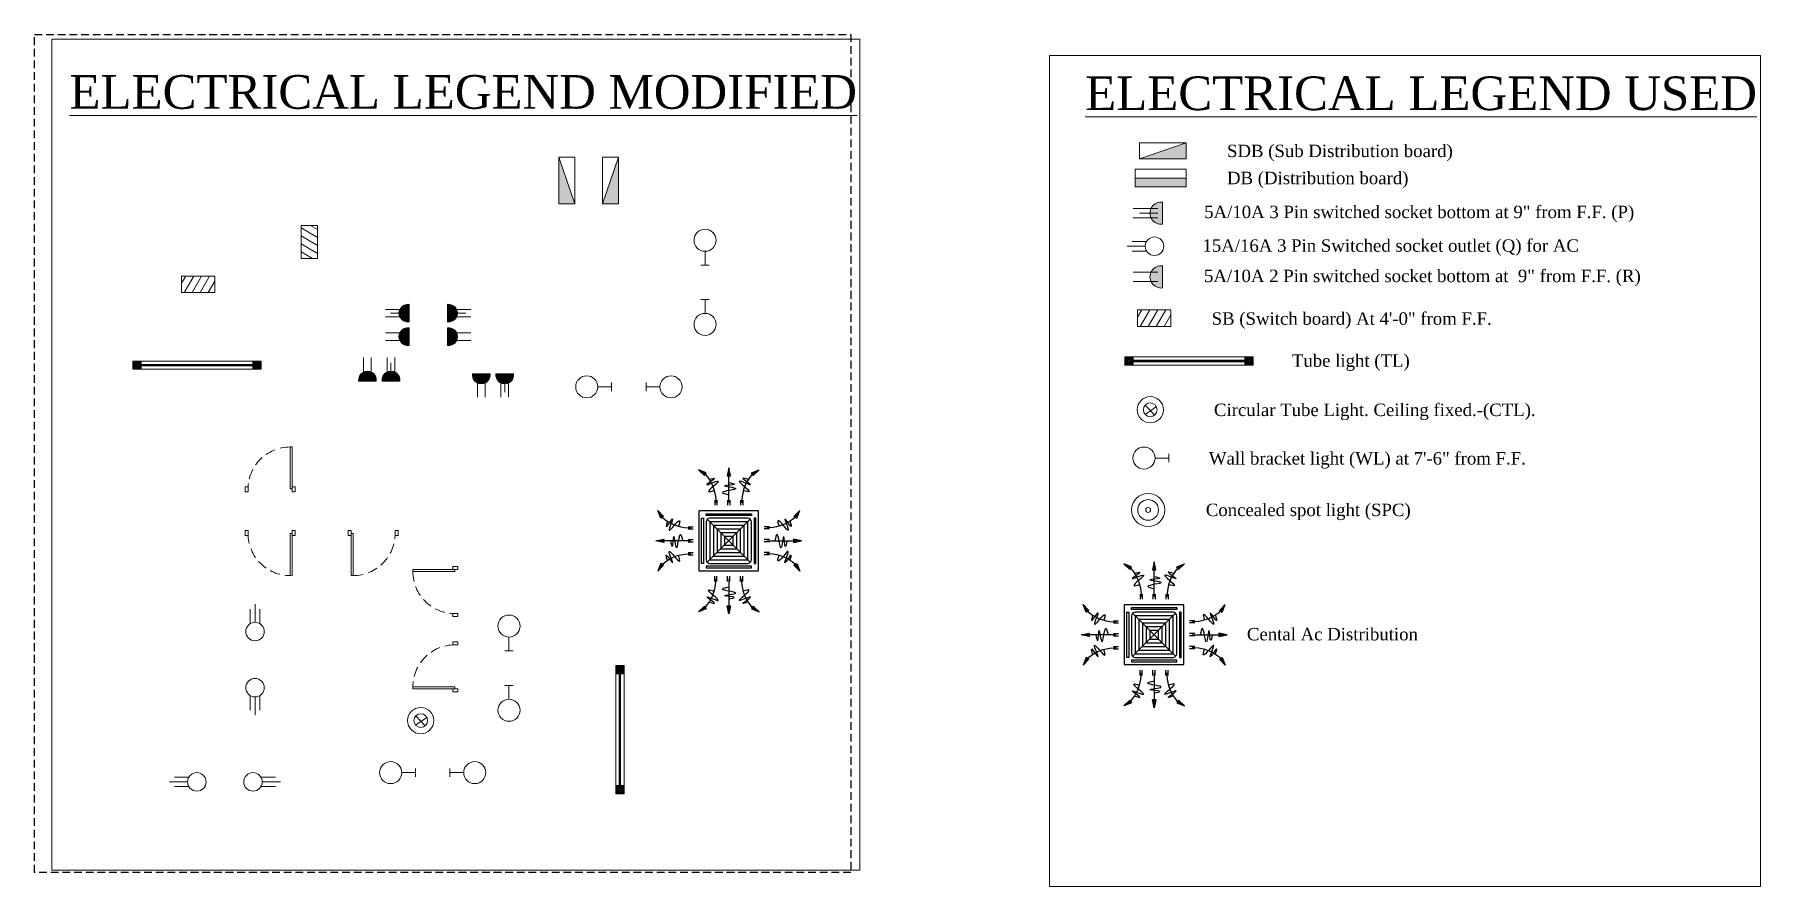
# Model space of a CAD drawing. Header units: inches. Extents: x 845 to 17085, y 908 to 10810.
# Drawn here: x 949 to 1782, y 3788 to 4200 of the extents above; entities that cross this region are included whole.
import ezdxf

# ---------------------------------------------------------------- set-up
doc = ezdxf.new("R2010")
doc.units = ezdxf.units.IN
doc.header["$LTSCALE"] = 15
doc.header["$MEASUREMENT"] = 0
for name, pattern in [('CONTINUA', [0]), ('DASHED2', [0.375, 0.25, -0.125]), ('HIDDEN', [0.375, 0.25, -0.125])]:
    doc.linetypes.add(name, pattern=pattern)
for name, color, linetype in [('AIR', 7, 'Continuous'), ('AIR-00', 8, 'Continuous'), ('AIR-01', 105, 'Continuous'), ('AIR-02', 2, 'Continuous'), ('AIR-04', 40, 'Continuous'), ('DB cable', 141, 'HIDDEN')]:
    doc.layers.add(name, color=color, linetype=linetype)
for name, color, linetype, lineweight in [('E. Fixture', 6, 'Continuous', 20), ('ETEXT', 152, 'Continuous', 5), ('HATCH', 251, 'Continuous', 5), ('humans', 7, 'Continuous', 15), ('WIND & DOOR', 160, 'Continuous', 9), ('window and door', 170, 'Continuous', 9)]:
    doc.layers.add(name, color=color, linetype=linetype, lineweight=lineweight)
doc.styles.add('JASIM', font='times.ttf')

# ---------------------------------------------------------------- blocks, each defined once
blk = doc.blocks.new('C')
at = {"layer": 'E. Fixture'}
blk.add_hatch(color=256, dxfattribs=at).paths.add_polyline_path([(27131.11, -3595.1), (27140.34, -3595.1), (27140.34, -3591.94)])
blk.add_line((27140.34, -3591.94), (27131.11, -3595.1), dxfattribs=at)
blk.add_lwpolyline([(27131.11, -3591.94), (27140.34, -3591.94), (27140.34, -3595.1), (27131.11, -3595.1), (27131.11, -3591.94)], dxfattribs=at)
blk = doc.blocks.new('2')
at = {"layer": 'E. Fixture'}
blk.add_hatch(color=256, dxfattribs=at).paths.add_polyline_path([(27131.11, -3604.57), (27131.11, -3606.15), (27140.34, -3606.15), (27140.34, -3604.57)])
blk.add_line((27140.34, -3604.57), (27131.11, -3604.57), dxfattribs=at)
blk.add_lwpolyline([(27131.11, -3602.99), (27140.34, -3602.99), (27140.34, -3606.15), (27131.11, -3606.15), (27131.11, -3602.99)], dxfattribs=at)
blk = doc.blocks.new('05')
at = {"layer": 'E. Fixture'}
blk.add_hatch(color=256, dxfattribs=at).paths.add_polyline_path([(27124.32, -3822.56), (27124.32, -3814.56, 1.138442)])
for p, q in [((27122.65, -3816.83), (27113.67, -3816.83)), ((27124.32, -3822.56), (27124.32, -3814.56)), ((27122.65, -3820.28), (27113.67, -3820.28)), ((27122.65, -3818.56), (27115.97, -3818.56))]:
    blk.add_line(p, q, dxfattribs=at)
blk.add_arc((27123.8, -3818.56), 4.03, 82.59172, 277.40828, dxfattribs=at)
blk = doc.blocks.new('10')
at = {"layer": 'E. Fixture'}
blk.add_hatch(color=256, dxfattribs=at).paths.add_polyline_path([(27132.13, -3831.38), (27132.13, -3823.38, 1.138442)])
for p, q in [((27132.13, -3831.38), (27132.13, -3823.38)), ((27130.46, -3825.65), (27121.48, -3825.65)), ((27130.46, -3829.1), (27121.48, -3829.1))]:
    blk.add_line(p, q, dxfattribs=at)
blk.add_arc((27131.61, -3827.38), 4.03, 82.59172, 277.40828, dxfattribs=at)
blk = doc.blocks.new('oo')
at = {"layer": 'E. Fixture', "lineweight": 15}
for p, q in [((755.23, 589.1), (809.18, 589.1)), ((755.23, 589.03), (809.18, 589.03)), ((755.23, 588.97), (809.18, 588.97)), ((755.23, 588.9), (809.18, 588.9)), ((755.23, 588.77), (809.18, 588.77)), ((755.23, 588.63), (809.18, 588.63)), ((755.23, 588.57), (809.18, 588.57)), ((755.23, 588.5), (809.18, 588.5)), ((755.23, 588.43), (809.18, 588.43)), ((755.23, 588.43), (809.18, 588.43))]:
    blk.add_line(p, q, dxfattribs=at)
at = {"layer": 'E. Fixture', "color": 5, "lineweight": 15}
blk.add_lwpolyline([(751.23, 590.77), (813.18, 590.77), (813.18, 586.76), (751.23, 586.76), (751.23, 590.77)], dxfattribs=at)
at = {"layer": 'HATCH', "lineweight": 15}
for points in [[(751.23, 590.77), (755.23, 590.77), (755.23, 586.76), (751.23, 586.76)], [(751.56, 590.43), (754.89, 590.43), (754.89, 587.1), (751.56, 587.1)], [(751.89, 590.1), (754.56, 590.1), (754.56, 587.43), (751.89, 587.43)], [(752.23, 589.77), (754.23, 589.77), (754.23, 587.76), (752.23, 587.76)], [(752.56, 589.43), (753.89, 589.43), (753.89, 588.1), (752.56, 588.1)], [(752.89, 589.1), (753.56, 589.1), (753.56, 588.43), (752.89, 588.43)], [(813.18, 590.77), (809.18, 590.77), (809.18, 586.76), (813.18, 586.76)], [(812.85, 590.43), (809.51, 590.43), (809.51, 587.1), (812.85, 587.1)], [(812.52, 590.1), (809.85, 590.1), (809.85, 587.43), (812.52, 587.43)], [(812.18, 589.77), (810.18, 589.77), (810.18, 587.76), (812.18, 587.76)], [(811.85, 589.43), (810.52, 589.43), (810.52, 588.1), (811.85, 588.1)], [(811.52, 589.1), (810.85, 589.1), (810.85, 588.43), (811.52, 588.43)]]:
    blk.add_lwpolyline(points, close=True, dxfattribs=at)
blk = doc.blocks.new('FCU-13000P (CASSETTE SPLIT)')
at = {"layer": 'AIR-00', "ltscale": 3}
for p, q in [((0, 0.523), (0, 1)), ((-0.193, 0.558), (-0.193, 0.487)), ((-0.162, 0.558), (-0.162, 0.487)), ((-0.016, 0.558), (-0.016, 0.487)), ((0.016, 0.558), (0.016, 0.487)), ((0.162, 0.558), (0.162, 0.487)), ((0.193, 0.558), (0.193, 0.487)), ((-0.523, 0), (-1, 0)), ((-0.558, 0.193), (-0.487, 0.193)), ((-0.558, 0.162), (-0.487, 0.162)), ((-0.558, 0.016), (-0.487, 0.016)), ((0.558, 0.193), (0.487, 0.193)), ((0.558, 0.162), (0.487, 0.162)), ((0.558, 0.016), (0.487, 0.016)), ((0.523, 0), (1, 0)), ((-0.558, -0.016), (-0.487, -0.016)), ((-0.558, -0.162), (-0.487, -0.162)), ((-0.558, -0.193), (-0.487, -0.193)), ((0.558, -0.016), (0.487, -0.016)), ((0.558, -0.162), (0.487, -0.162)), ((0.558, -0.193), (0.487, -0.193)), ((-0.193, -0.558), (-0.193, -0.487)), ((-0.162, -0.558), (-0.162, -0.487)), ((-0.016, -0.558), (-0.016, -0.487)), ((0, -0.523), (0, -1)), ((0.016, -0.558), (0.016, -0.487)), ((0.162, -0.558), (0.162, -0.487)), ((0.193, -0.558), (0.193, -0.487))]:
    blk.add_line(p, q, dxfattribs=at)
at = {"layer": 'AIR-00'}
for p, q in [((0.295, -0.295), (-0.295, 0.295)), ((0.295, 0.295), (-0.295, -0.295))]:
    blk.add_line(p, q, dxfattribs=at)
at = {"layer": 'AIR-00', "ltscale": 3}
for points in [[(-0.335, 0.895), (-0.311, 0.932), (-0.416, 0.973)], [(-0.022, 0.89), (0.022, 0.89), (0, 1)], [(0.335, 0.895), (0.311, 0.932), (0.416, 0.973)], [(-0.895, 0.335), (-0.932, 0.311), (-0.973, 0.416)], [(0.895, 0.335), (0.932, 0.311), (0.973, 0.416)], [(-0.89, 0.022), (-0.89, -0.022), (-1, 0)], [(0.89, 0.022), (0.89, -0.022), (1, 0)], [(-0.895, -0.335), (-0.932, -0.311), (-0.973, -0.416)], [(0.895, -0.335), (0.932, -0.311), (0.973, -0.416)], [(-0.335, -0.895), (-0.311, -0.932), (-0.416, -0.973)], [(-0.022, -0.89), (0.022, -0.89), (0, -1)], [(0.335, -0.895), (0.311, -0.932), (0.416, -0.973)]]:
    blk.add_lwpolyline(points, close=True, dxfattribs=at)
at = {"layer": 'AIR-00'}
for points in [[(-0.323, 0.914, -0.171809), (-0.178, 0.558), (-0.178, 0.522)], [(0.323, 0.914, 0.171809), (0.178, 0.558), (0.178, 0.522)], [(-0.914, 0.323, 0.171809), (-0.558, 0.178), (-0.522, 0.178)], [(0.914, 0.323, -0.171809), (0.558, 0.178), (0.522, 0.178)], [(-0.914, -0.323, -0.171809), (-0.558, -0.178), (-0.522, -0.178)], [(0.914, -0.323, 0.171809), (0.558, -0.178), (0.522, -0.178)], [(-0.323, -0.914, 0.171809), (-0.178, -0.558), (-0.178, -0.522)], [(0.323, -0.914, -0.171809), (0.178, -0.558), (0.178, -0.522)]]:
    blk.add_lwpolyline(points, format="xyb", dxfattribs=at)
for points in [[(-0.26, -0.26), (0.26, -0.26), (0.26, 0.26), (-0.26, 0.26)], [(-0.21, -0.21), (0.21, -0.21), (0.21, 0.21), (-0.21, 0.21)], [(-0.16, -0.16), (0.16, -0.16), (0.16, 0.16), (-0.16, 0.16)], [(-0.11, -0.11), (0.11, -0.11), (0.11, 0.11), (-0.11, 0.11)], [(-0.06, -0.06), (0.06, -0.06), (0.06, 0.06), (-0.06, 0.06)]]:
    blk.add_lwpolyline(points, close=True, dxfattribs=at)
at = {"layer": 'AIR-00', "ltscale": 3}
for points in [[(-0.268, 0.84), (-0.231, 0.852), (-0.134, 0.882), (-0.422, 0.704), (0.005, 0.903), (-0.358, 0.645), (-0.239, 0.678), (-0.199, 0.69)], [(0.268, 0.84), (0.231, 0.852), (0.134, 0.882), (0.422, 0.704), (-0.005, 0.903), (0.358, 0.645), (0.239, 0.678), (0.199, 0.69)], [(-0.84, 0.268), (-0.852, 0.231), (-0.882, 0.134), (-0.704, 0.422), (-0.903, -0.005), (-0.645, 0.358), (-0.678, 0.239), (-0.69, 0.199)], [(0.84, 0.268), (0.852, 0.231), (0.882, 0.134), (0.704, 0.422), (0.903, -0.005), (0.645, 0.358), (0.678, 0.239), (0.69, 0.199)], [(-0.84, -0.268), (-0.852, -0.231), (-0.882, -0.134), (-0.704, -0.422), (-0.903, 0.005), (-0.645, -0.358), (-0.678, -0.239), (-0.69, -0.199)], [(0.84, -0.268), (0.852, -0.231), (0.882, -0.134), (0.704, -0.422), (0.903, 0.005), (0.645, -0.358), (0.678, -0.239), (0.69, -0.199)], [(-0.268, -0.84), (-0.231, -0.852), (-0.134, -0.882), (-0.422, -0.704), (0.005, -0.903), (-0.358, -0.645), (-0.239, -0.678), (-0.199, -0.69)], [(0.268, -0.84), (0.231, -0.852), (0.134, -0.882), (0.422, -0.704), (-0.005, -0.903), (0.358, -0.645), (0.239, -0.678), (0.199, -0.69)]]:
    blk.add_open_spline(points, degree=3, knots=[0.0032834, 0.0032834, 0.0032834, 0.0032834, 0.0712567, 0.1924075, 0.3347111, 0.5062145, 0.5813292, 0.5813292, 0.5813292, 0.5813292], dxfattribs=at)
for points in [[(0, 0.8), (0.077, 0.776), (-0.058, 0.755), (0.098, 0.718), (-0.087, 0.663), (0, 0.631)], [(-0.8, 0), (-0.776, -0.077), (-0.755, 0.058), (-0.718, -0.098), (-0.663, 0.087), (-0.631, 0)], [(0.8, 0), (0.776, -0.077), (0.755, 0.058), (0.718, -0.098), (0.663, 0.087), (0.631, 0)], [(0, -0.8), (0.077, -0.776), (-0.058, -0.755), (0.098, -0.718), (-0.087, -0.663), (0, -0.631)]]:
    blk.add_spline(points, degree=3, dxfattribs=at)
for points in [[(-0.416, 0.973), (-0.335, 0.895), (-0.311, 0.932)], [(0, 1), (-0.022, 0.89), (0.022, 0.89)], [(0.416, 0.973), (0.335, 0.895), (0.311, 0.932)], [(-0.973, 0.416), (-0.895, 0.335), (-0.932, 0.311)], [(0.973, 0.416), (0.895, 0.335), (0.932, 0.311)], [(-1, 0), (-0.89, 0.022), (-0.89, -0.022)], [(1, 0), (0.89, 0.022), (0.89, -0.022)], [(-0.973, -0.416), (-0.895, -0.335), (-0.932, -0.311)], [(0.973, -0.416), (0.895, -0.335), (0.932, -0.311)], [(-0.416, -0.973), (-0.335, -0.895), (-0.311, -0.932)], [(0, -1), (-0.022, -0.89), (0.022, -0.89)], [(0.416, -0.973), (0.335, -0.895), (0.311, -0.932)]]:
    blk.add_solid(points, dxfattribs=at)
at = {"layer": 'AIR-01'}
for points in [[(-0.373, 0.31), (-0.348, 0.31), (-0.348, -0.31), (-0.373, -0.31)], [(-0.31, 0.372), (0.31, 0.372), (0.31, 0.348), (-0.31, 0.348)], [(0.372, 0.31), (0.348, 0.31), (0.348, -0.31), (0.372, -0.31)], [(-0.31, -0.373), (0.31, -0.373), (0.31, -0.348), (-0.31, -0.348)]]:
    blk.add_lwpolyline(points, close=True, dxfattribs=at)
at = {"layer": 'AIR-02'}
blk.add_lwpolyline([(-0.26, -0.31), (0.26, -0.31, 0.414214), (0.31, -0.26), (0.31, 0.26, 0.414214), (0.26, 0.31), (-0.26, 0.31, 0.414214), (-0.31, 0.26), (-0.31, -0.26, 0.414214)], format="xyb", close=True, dxfattribs=at)
at = {"layer": 'AIR-04'}
blk.add_lwpolyline([(-0.41, -0.41), (0.41, -0.41), (0.41, 0.41), (-0.41, 0.41)], close=True, dxfattribs=at)
blk = doc.blocks.new('L4')
at = {"layer": 'E. Fixture'}
for radius in [8, 8, 5, 1.17]:
    blk.add_circle((39232.56, 28184.17), radius, dxfattribs=at)

msp = doc.modelspace()

# ---------------------------------------------------------------- hatches: boundary and pattern name
at = {"layer": 'E. Fixture', "lineweight": 5}
h = msp.add_hatch(dxfattribs=at)
h.set_pattern_fill('ANSI31', color=256, scale=26.668912, angle=-75, style=0)
h.set_pattern_definition([(330, (8515.9178, 74939.0994), (1.666807, 2.88699442), [])])
h.paths.add_polyline_path([(1077.63, 4107.55), (1077.63, 4091.55), (1085.63, 4091.55), (1085.63, 4107.55)])
h = msp.add_hatch(dxfattribs=at)
h.set_pattern_fill('ANSI31', color=256, scale=26.668912, angle=15, style=0)
h.set_pattern_definition([(60, (-69811.6144, 11513.4153), (-2.88699442, 1.666807), [])])
h.paths.add_polyline_path([(1019.94, 4075.12), (1035.94, 4075.12), (1035.94, 4083.13), (1019.94, 4083.13)])
h = msp.add_hatch(dxfattribs=at)
h.set_pattern_fill('ANSI31', color=256, scale=26.668912, angle=15, style=0)
h.set_pattern_definition([(60, (-69350.0405, 11497.0546), (-2.88699442, 1.666807), [])])
h.paths.add_polyline_path([(1481.51, 4058.76), (1497.51, 4058.76), (1497.51, 4066.76), (1481.51, 4066.76)])

# ---------------------------------------------------------------- linework, layer by layer
at = {"layer": 'DB cable', "linetype": 'DASHED2', "lineweight": 30}
msp.add_lwpolyline([(948.97, 4199.68), (1343.1, 4199.68), (1343.1, 3795.25), (948.97, 3795.25)], close=True, dxfattribs=at)
at = {"layer": 'E. Fixture', "lineweight": 5}
for p, q in [((1485.8, 4099.8), (1478.83, 4099.8)), ((1272.72, 4095.05), (1272.72, 4088.38)), ((1485.21, 4097.5), (1476.4, 4097.5)), ((1485.8, 4095.19), (1478.83, 4095.19)), ((1270.7, 4088.38), (1274.74, 4088.38)), ((1270.7, 4071.76), (1274.74, 4071.76)), ((1272.72, 4065.09), (1272.72, 4071.76)), ((1220.93, 4029.64), (1227.6, 4029.64)), ((1227.6, 4031.66), (1227.6, 4027.62)), ((1244.23, 4031.66), (1244.23, 4027.62)), ((1250.89, 4029.64), (1244.23, 4029.64)), ((1490.58, 4020.12), (1485.14, 4016.36)), ((1485.2, 4020.86), (1489.75, 4016.01)), ((1489.92, 3995.26), (1496.58, 3995.26)), ((1496.58, 3993.23), (1496.58, 3997.28)), ((1055.43, 3915.98), (1055.43, 3924.79)), ((1053.13, 3915.39), (1053.13, 3922.37)), ((1057.74, 3915.39), (1057.74, 3922.37)), ((1178.03, 3908.85), (1178.03, 3902.18)), ((1176.01, 3902.18), (1180.05, 3902.18)), ((1176.01, 3885.56), (1180.05, 3885.56)), ((1178.03, 3878.89), (1178.03, 3885.56)), ((1053.13, 3880.56), (1053.13, 3873.58)), ((1055.43, 3879.97), (1055.43, 3871.16)), ((1057.74, 3880.56), (1057.74, 3873.58)), ((1138.37, 3870.1), (1132.93, 3866.34)), ((1132.99, 3870.84), (1137.55, 3865.98)), ((1126.24, 3843.44), (1132.9, 3843.44)), ((1132.9, 3845.46), (1132.9, 3841.42)), ((1149.53, 3845.46), (1149.53, 3841.42)), ((1156.2, 3843.44), (1149.53, 3843.44)), ((1022.88, 3838.96), (1014.07, 3838.96)), ((1023.47, 3841.26), (1016.49, 3841.26)), ((1023.47, 3836.66), (1016.49, 3836.66)), ((1058.3, 3841.26), (1065.27, 3841.26)), ((1058.3, 3836.66), (1065.27, 3836.66)), ((1058.89, 3838.96), (1067.7, 3838.96))]:
    msp.add_line(p, q, dxfattribs=at)
for points in [[(1085.63, 4107.55), (1085.63, 4091.55), (1077.63, 4091.55), (1077.63, 4107.55)], [(1019.94, 4083.13), (1035.94, 4083.13), (1035.94, 4075.12), (1019.94, 4075.12)], [(1481.51, 4066.76), (1497.51, 4066.76), (1497.51, 4058.76), (1481.51, 4058.76)]]:
    msp.add_lwpolyline(points, close=True, dxfattribs=at)
for centre, radius in [((1272.72, 4100.38), 5.33), ((1489.67, 4097.5), 4.46), ((1272.72, 4059.76), 5.33), ((1215.6, 4029.64), 5.33), ((1256.23, 4029.64), 5.33), ((1487.63, 4018.57), 6.33), ((1487.63, 4018.57), 3.33), ((1484.58, 3995.26), 5.33), ((1178.03, 3914.18), 5.33), ((1055.43, 3911.52), 4.46), ((1055.43, 3884.43), 4.46), ((1135.42, 3868.55), 6.33), ((1178.03, 3873.55), 5.33), ((1135.42, 3868.55), 3.33), ((1027.33, 3838.96), 4.46), ((1054.43, 3838.96), 4.46), ((1120.9, 3843.44), 5.33), ((1161.53, 3843.44), 5.33)]:
    msp.add_circle(centre, radius, dxfattribs=at)
at = {"layer": 'humans', "linetype": 'ByBlock'}
for points in [[(957.32, 4197.44), (1347.38, 4197.44), (1347.38, 3796.37), (957.32, 3796.37)], [(1439.03, 4189.56), (1782.22, 4189.56), (1782.22, 3788.48), (1439.03, 3788.48)]]:
    msp.add_lwpolyline(points, close=True, dxfattribs=at)
at = {"layer": 'WIND & DOOR', "linetype": 'CONTINUA', "lineweight": 9, "ltscale": 0.4}
for p, q in [((1072.32, 4000.63), (1073.29, 4000.6)), ((1072.32, 4000.6), (1072.32, 3980.34)), ((1073.29, 4000.6), (1073.29, 3980.34)), ((1052.06, 3980.34), (1052.06, 3981.3)), ((1072.32, 3980.34), (1073.29, 3980.34)), ((1073.29, 3980.34), (1073.29, 3981.3)), ((1052.06, 3958.81), (1052.06, 3957.85)), ((1072.32, 3958.81), (1073.29, 3958.81)), ((1072.32, 3938.55), (1072.32, 3958.81)), ((1073.29, 3958.81), (1073.29, 3957.85)), ((1073.29, 3938.55), (1073.29, 3958.81)), ((1102.82, 3958.81), (1101.85, 3958.81)), ((1101.85, 3958.81), (1101.85, 3957.85)), ((1101.85, 3938.55), (1101.85, 3958.81)), ((1102.82, 3938.55), (1102.82, 3958.81)), ((1123.08, 3958.81), (1123.08, 3957.85)), ((1131.59, 3940.44), (1131.61, 3941.4)), ((1131.61, 3941.4), (1151.88, 3941.4)), ((1151.88, 3941.4), (1150.91, 3941.4)), ((1151.88, 3940.44), (1151.88, 3941.4)), ((1072.32, 3938.52), (1073.29, 3938.55)), ((1102.82, 3938.52), (1101.85, 3938.55)), ((1131.61, 3940.44), (1151.88, 3940.44)), ((1151.88, 3920.17), (1150.91, 3920.17)), ((1151.88, 3905.12), (1150.91, 3905.12)), ((1131.59, 3884.85), (1131.61, 3883.89)), ((1131.61, 3884.85), (1151.88, 3884.85)), ((1131.61, 3883.89), (1151.88, 3883.89)), ((1151.88, 3883.89), (1150.91, 3883.89)), ((1151.88, 3884.85), (1151.88, 3883.89))]:
    msp.add_line(p, q, dxfattribs=at)
at = {"layer": 'WIND & DOOR', "color": 18, "linetype": 'CONTINUA', "lineweight": 9, "ltscale": 0.4, "true_color": 0x000000}
for p, q in [((1052.06, 3981.3), (1050.61, 3981.3)), ((1050.61, 3978.89), (1052.06, 3978.89)), ((1050.61, 3960.26), (1052.06, 3960.26)), ((1124.53, 3960.26), (1123.08, 3960.26)), ((1052.06, 3957.85), (1050.61, 3957.85)), ((1123.08, 3957.85), (1124.53, 3957.85)), ((1150.91, 3920.17), (1150.91, 3918.73)), ((1153.32, 3918.73), (1153.32, 3920.17)), ((1150.91, 3905.12), (1150.91, 3906.56)), ((1153.32, 3906.56), (1153.32, 3905.12))]:
    msp.add_line(p, q, dxfattribs=at)
at = {"layer": 'WIND & DOOR', "color": 18, "linetype": 'ByBlock', "true_color": 0x000000}
for p, q in [((1052.06, 3981.3), (1052.06, 3978.89)), ((1052.06, 3957.85), (1052.06, 3960.26)), ((1123.08, 3957.85), (1123.08, 3960.26)), ((1150.91, 3920.17), (1153.32, 3920.17)), ((1150.91, 3905.12), (1153.32, 3905.12))]:
    msp.add_line(p, q, dxfattribs=at)
at = {"layer": 'WIND & DOOR', "linetype": 'DASHED2', "lineweight": 9, "ltscale": 1.3}
for centre, start, end in [((1072.32, 3980.34), 90, 180), ((1072.32, 3958.81), 180, 270), ((1102.82, 3958.81), 270, 0), ((1151.88, 3940.44), 180, 270), ((1151.88, 3884.85), 90, 180)]:
    msp.add_arc(centre, 20.26, start, end, dxfattribs=at)
at = {"layer": 'window and door', "color": 18, "linetype": 'ByBlock', "true_color": 0x000000}
for p, q in [((1050.61, 3981.3), (1050.61, 3978.89)), ((1073.29, 3981.3), (1073.29, 3978.89)), ((1074.73, 3981.3), (1074.73, 3978.89)), ((1050.61, 3957.85), (1050.61, 3960.26)), ((1073.29, 3957.85), (1073.29, 3960.26)), ((1074.73, 3957.85), (1074.73, 3960.26)), ((1100.4, 3957.85), (1100.4, 3960.26)), ((1101.85, 3957.85), (1101.85, 3960.26)), ((1124.53, 3957.85), (1124.53, 3960.26)), ((1150.91, 3942.85), (1153.32, 3942.85)), ((1150.91, 3941.4), (1153.32, 3941.4)), ((1150.91, 3918.73), (1153.32, 3918.73)), ((1150.91, 3906.56), (1153.32, 3906.56)), ((1150.91, 3883.89), (1153.32, 3883.89)), ((1150.91, 3882.44), (1153.32, 3882.44))]:
    msp.add_line(p, q, dxfattribs=at)
at = {"layer": 'window and door', "color": 18, "linetype": 'CONTINUA', "lineweight": 9, "ltscale": 0.4, "true_color": 0x000000}
for p, q in [((1073.29, 3981.3), (1074.73, 3981.3)), ((1074.73, 3978.89), (1073.29, 3978.89)), ((1074.73, 3960.26), (1073.29, 3960.26)), ((1100.4, 3960.26), (1101.85, 3960.26)), ((1073.29, 3957.85), (1074.73, 3957.85)), ((1101.85, 3957.85), (1100.4, 3957.85)), ((1150.91, 3941.4), (1150.91, 3942.85)), ((1153.32, 3942.85), (1153.32, 3941.41)), ((1150.91, 3883.89), (1150.91, 3882.44)), ((1153.32, 3882.44), (1153.32, 3883.88))]:
    msp.add_line(p, q, dxfattribs=at)

# ---------------------------------------------------------------- block references
at = {"lineweight": 5}
for p in [(245.25, 3451.33), (724.12, 3453.34)]:
    msp.add_blockref('oo', p, dxfattribs=at)
at = {"lineweight": 5, "rotation": 270}
msp.add_blockref('oo', (642.8, 4646.37), dxfattribs=at)
at = {"layer": 'AIR', "xscale": 35.18938456146591, "yscale": 35.18938456146591, "zscale": 35.18938456146591}
for p in [(1284.13, 3955.33), (1489.48, 3909.97)]:
    msp.add_blockref('FCU-13000P (CASSETTE SPLIT)', p, dxfattribs=at)
at = {"layer": 'E. Fixture', "lineweight": 5}
for name, p, xscale, yscale, zscale in [('C', (-64819.28, 12925.16), 2.443750000005821, 2.443750000005821, 2.44375), ('2', (-70875.41, 13743.4), 2.666891211381881, 2.666891211374605, 2.666891211379055), ('05', (-34675.26, 9205.29), 1.33344560569094, 1.333445605687302, 1.333445605689528), ('10', (-34685.67, 9186.3), 1.33344560569094, 1.333445605687302, 1.333445605689528), ('05', (-27805.28, 8138.67), 1.066756484552752, 1.066756484549842, 1.066756484551622), ('05', (30083.33, 8138.67), -1.066756484552752, 1.066756484549842, 1.066756484551622), ('10', (-27813.61, 8136.74), 1.066756484552752, 1.066756484549842, 1.066756484551622), ('10', (30091.66, 8136.74), -1.066756484552752, 1.066756484549842, 1.066756484551622)]:
    msp.add_blockref(name, p, dxfattribs=dict(at, xscale=xscale, yscale=yscale, zscale=zscale))
for name, p, xscale, yscale, zscale, rotation in [('C', (9987.55, 70442.15), 2.443750000005821, 2.443750000005821, 2.44375, 270), ('C', (-7554.66, 70442.15), -2.443750000005821, 2.443750000005821, 2.44375, 90), ('10', (5192.59, 32975.75), 1.066756484552752, 1.066756484549842, 1.066756484551622, 270), ('05', (5194.52, 32967.42), 1.066756484552752, 1.066756484549842, 1.066756484551622, 270), ('10', (5247.53, -24907.44), -1.066756484552752, 1.066756484549842, 1.066756484551622, 270), ('05', (5249.46, -24899.11), -1.066756484552752, 1.066756484549842, 1.066756484551622, 270)]:
    msp.add_blockref(name, p, dxfattribs=dict(at, xscale=xscale, yscale=yscale, zscale=zscale, rotation=rotation))
msp.add_blockref('L4', (-37745.96, -24213.96), dxfattribs=at)

# ---------------------------------------------------------------- texts
at = {"layer": 'ETEXT', "color": 3, "lineweight": 5, "style": 'JASIM'}
for s, p in [('%%UELECTRICAL LEGEND MODIFIED', (965.84, 4163.86)), ('%%UELECTRICAL LEGEND USED', (1456.2, 4163.21))]:
    msp.add_text(s, height=16.2422, dxfattribs=at).set_placement(p)
at = {"layer": 'ETEXT', "lineweight": 5, "style": 'JASIM'}
for s, p in [('SDB (Sub Distribution board)', (1524.67, 4140.52)), ('DB (Distribution board)', (1524.67, 4127.44)), ('5A/10A 3 Pin switched socket bottom at 9" from F.F. (P)', (1513.66, 4111.07)), ('15A/16A 3 Pin Switched socket outlet (Q) for AC', (1512.83, 4094.84)), ('5A/10A 2 Pin switched socket bottom at  9" from F.F. (R)', (1513.56, 4080.18)), ('SB (Switch board) At 4\'-0" from F.F.', (1517.26, 4059.6)), ('Tube light (TL)', (1556.01, 4039.31)), ('Circular Tube Light. Ceiling fixed.-(CTL).', (1518.38, 4015.54)), ('Wall bracket light (WL) at 7\'-6" from F.F.', (1515.89, 3992.12)), ('Concealed spot light (SPC)', (1514.44, 3967.25)), ('Cental Ac Distribution', (1534.29, 3907.27))]:
    msp.add_text(s, height=6, dxfattribs=at).set_placement(p)

doc.saveas('drawing.dxf')
